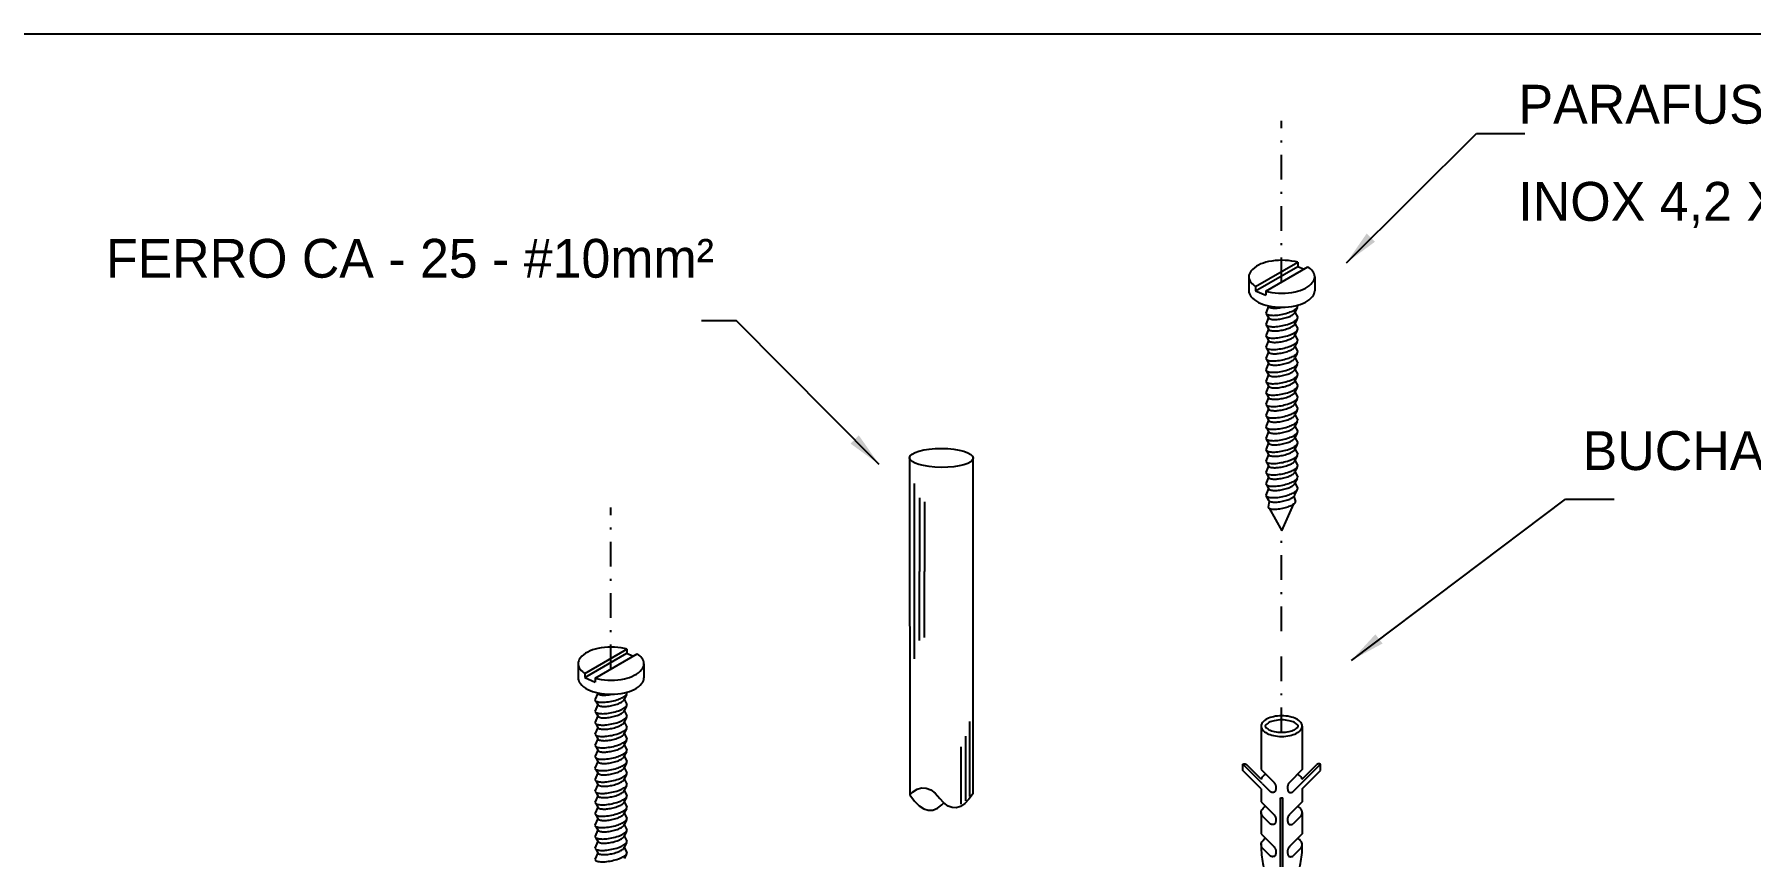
# Paper-space layout '6-EDA-DET-GER0-05_R01' of a CAD drawing. Extents: x 324 to 1165, y -59 to 535.
# Drawn here: x 392.6 to 480.9, y 283.2 to 325.5 of the extents above; entities that cross this region are included whole.
import ezdxf

# ---------------------------------------------------------------- set-up
doc = ezdxf.new("R2010")
doc.units = 0
doc.header["$LTSCALE"] = 0.1
doc.linetypes.add('DASHDOT', pattern=[25.4, 12.7, -6.35, 0, -6.35])
for name, color, linetype in [('A-02', 2, 'CONTINUOUS'), ('C01', 1, 'CONTINUOUS'), ('C02', 2, 'CONTINUOUS'), ('C03', 3, 'CONTINUOUS')]:
    doc.layers.add(name, color=color, linetype=linetype)
doc.styles.add('80CL', font='ACENT.SHX', dxfattribs={"height": 2})

psp = doc.layouts.new('6-EDA-DET-GER0-05_R01')

# ---------------------------------------------------------------- linework, layer by layer
at = {"layer": 'A-02'}
psp.add_line((980.456, 325.538), (349.456, 325.538), dxfattribs=at)
at = {"layer": 'C01', "linetype": 'DASHDOT'}
for p, q in [((456.755, 312.788), (456.755, 321.093)), ((422.236, 292.875), (422.236, 301.181)), ((456.755, 294.821), (456.755, 299.995)), ((456.755, 289.618), (456.755, 293.854))]:
    psp.add_line(p, q, dxfattribs=at)
at = {"layer": 'C01'}
for p, q in [((437.865, 297.911), (437.865, 302.423)), ((438.122, 301.689), (438.122, 297.897)), ((438.375, 301.471), (438.375, 297.897)), ((437.865, 293.399), (437.865, 297.911)), ((438.122, 294.338), (438.122, 297.897)), ((438.375, 294.495), (438.375, 297.897)), ((440.698, 290.175), (440.698, 286.307)), ((440.268, 285.922), (440.268, 288.879)), ((440.492, 289.415), (440.492, 286.087))]:
    psp.add_line(p, q, dxfattribs=at)
for points in [[(455.934, 311.197, 0.24548), (455.986, 311.135, 0.082009), (456.211, 311.081, 0.04047), (456.465, 311.083, 0.029714), (456.808, 311.135, 0.029714), (457.141, 311.227, 0.04047), (457.375, 311.328, 0.082009), (457.558, 311.468, 0.24548), (457.58, 311.547, 0.24548)], [(455.934, 310.611, 0.24548), (455.986, 310.548, 0.082009), (456.211, 310.494, 0.04047), (456.465, 310.497, 0.029714), (456.808, 310.549, 0.029714), (457.141, 310.64, 0.04047), (457.375, 310.742, 0.082009), (457.558, 310.882, 0.24548), (457.58, 310.96, 0.24548)], [(456.084, 311.545, 0.24548), (456.127, 311.494, 0.082009), (456.311, 311.45, 0.04047), (456.519, 311.452, 0.029714), (456.799, 311.494, 0.000336), (456.802, 311.495, 0.04047)], [(456.084, 310.959, 0.24548), (456.127, 310.907, 0.082009), (456.311, 310.863, 0.04047), (456.519, 310.865, 0.029714), (456.799, 310.908, 0.029714), (457.072, 310.983, 0.04047), (457.264, 311.066, 0.082009), (457.414, 311.181, 0.24548), (457.432, 311.245, 0.24548)], [(455.934, 310.025, 0.24548), (455.986, 309.962, 0.082009), (456.211, 309.908, 0.04047), (456.465, 309.911, 0.029714), (456.808, 309.962, 0.029714), (457.141, 310.054, 0.04047), (457.375, 310.155, 0.082009), (457.558, 310.296, 0.24548), (457.58, 310.374, 0.24548)], [(456.084, 310.372, 0.24548), (456.127, 310.321, 0.082009), (456.311, 310.277, 0.04047), (456.519, 310.279, 0.029714), (456.799, 310.321, 0.029714), (457.072, 310.396, 0.04047), (457.264, 310.479, 0.082009), (457.414, 310.594, 0.24548), (457.432, 310.658, 0.24548)], [(456.084, 309.786, 0.24548), (456.127, 309.735, 0.082009), (456.311, 309.69, 0.04047), (456.519, 309.692, 0.029714), (456.799, 309.735, 0.029714), (457.072, 309.81, 0.04047), (457.264, 309.893, 0.082009), (457.414, 310.008, 0.24548), (457.432, 310.072, 0.24548)], [(455.934, 309.438, 0.24548), (455.986, 309.376, 0.082009), (456.211, 309.322, 0.04047), (456.465, 309.324, 0.029714), (456.808, 309.376, 0.029714), (457.141, 309.468, 0.04047), (457.375, 309.569, 0.082009), (457.558, 309.709, 0.24548), (457.58, 309.788, 0.24548)], [(455.934, 308.852, 0.24548), (455.986, 308.789, 0.082009), (456.211, 308.735, 0.04047), (456.465, 308.738, 0.029714), (456.808, 308.789, 0.029714), (457.141, 308.881, 0.04047), (457.375, 308.982, 0.082009), (457.558, 309.123, 0.24548), (457.58, 309.201, 0.24548)], [(456.084, 309.2, 0.24548), (456.127, 309.148, 0.082009), (456.311, 309.104, 0.04047), (456.519, 309.106, 0.029714), (456.799, 309.148, 0.029714), (457.072, 309.224, 0.04047), (457.264, 309.306, 0.082009), (457.414, 309.421, 0.24548), (457.432, 309.486, 0.24548)], [(455.934, 308.265, 0.24548), (455.986, 308.203, 0.082009), (456.211, 308.149, 0.04047), (456.465, 308.151, 0.029714), (456.808, 308.203, 0.029714), (457.141, 308.295, 0.04047), (457.375, 308.396, 0.082009), (457.558, 308.537, 0.24548), (457.58, 308.615, 0.24548)], [(456.084, 308.613, 0.24548), (456.127, 308.562, 0.082009), (456.311, 308.518, 0.04047), (456.519, 308.52, 0.029714), (456.799, 308.562, 0.029714), (457.072, 308.637, 0.04047), (457.264, 308.72, 0.082009), (457.414, 308.835, 0.24548), (457.432, 308.899, 0.24548)], [(456.084, 308.027, 0.24548), (456.127, 307.975, 0.082009), (456.311, 307.931, 0.04047), (456.519, 307.933, 0.029714), (456.799, 307.976, 0.029714), (457.072, 308.051, 0.04047), (457.264, 308.134, 0.082009), (457.414, 308.249, 0.24548), (457.432, 308.313, 0.24548)], [(455.934, 307.679, 0.24548), (455.986, 307.616, 0.082009), (456.211, 307.563, 0.04047), (456.465, 307.565, 0.029714), (456.808, 307.617, 0.029714), (457.141, 307.709, 0.04047), (457.375, 307.81, 0.082009), (457.558, 307.95, 0.24548), (457.58, 308.029, 0.24548)], [(455.934, 307.093, 0.24548), (455.986, 307.03, 0.082009), (456.211, 306.976, 0.04047), (456.465, 306.979, 0.029714), (456.808, 307.03, 0.029714), (457.141, 307.122, 0.04047), (457.375, 307.223, 0.082009), (457.558, 307.364, 0.24548), (457.58, 307.442, 0.24548)], [(456.084, 307.44, 0.24548), (456.127, 307.389, 0.082009), (456.311, 307.345, 0.04047), (456.519, 307.347, 0.029714), (456.799, 307.389, 0.029714), (457.072, 307.465, 0.04047), (457.264, 307.547, 0.082009), (457.414, 307.662, 0.24548), (457.432, 307.727, 0.24548)], [(455.934, 306.506, 0.24548), (455.986, 306.444, 0.082009), (456.211, 306.39, 0.04047), (456.465, 306.392, 0.029714), (456.808, 306.444, 0.029714), (457.141, 306.536, 0.04047), (457.375, 306.637, 0.082009), (457.558, 306.777, 0.24548), (457.58, 306.856, 0.24548)], [(456.084, 306.854, 0.24548), (456.127, 306.803, 0.082009), (456.311, 306.759, 0.04047), (456.519, 306.761, 0.029714), (456.799, 306.803, 0.029714), (457.072, 306.878, 0.04047), (457.264, 306.961, 0.082009), (457.414, 307.076, 0.24548), (457.432, 307.14, 0.24548)], [(456.084, 306.268, 0.24548), (456.127, 306.216, 0.082009), (456.311, 306.172, 0.04047), (456.519, 306.174, 0.029714), (456.799, 306.217, 0.029714), (457.072, 306.292, 0.04047), (457.264, 306.375, 0.082009), (457.414, 306.49, 0.24548), (457.432, 306.554, 0.24548)], [(455.934, 305.92, 0.24548), (455.986, 305.857, 0.082009), (456.211, 305.803, 0.04047), (456.465, 305.806, 0.029714), (456.808, 305.858, 0.029714), (457.141, 305.949, 0.04047), (457.375, 306.051, 0.082009), (457.558, 306.191, 0.24548), (457.58, 306.269, 0.24548)], [(455.934, 305.334, 0.24548), (455.986, 305.271, 0.082009), (456.211, 305.217, 0.04047), (456.465, 305.22, 0.029714), (456.808, 305.271, 0.029714), (457.141, 305.363, 0.04047), (457.375, 305.464, 0.082009), (457.558, 305.605, 0.24548), (457.58, 305.683, 0.24548)], [(456.084, 305.681, 0.24548), (456.127, 305.63, 0.082009), (456.311, 305.586, 0.04047), (456.519, 305.588, 0.029714), (456.799, 305.63, 0.029714), (457.072, 305.705, 0.04047), (457.264, 305.788, 0.082009), (457.414, 305.903, 0.24548), (457.432, 305.967, 0.24548)], [(455.934, 304.747, 0.24548), (455.986, 304.685, 0.082009), (456.211, 304.631, 0.04047), (456.465, 304.633, 0.029714), (456.808, 304.685, 0.029714), (457.141, 304.777, 0.04047), (457.375, 304.878, 0.082009), (457.558, 305.018, 0.24548), (457.58, 305.097, 0.24548)], [(456.084, 305.095, 0.24548), (456.127, 305.044, 0.082009), (456.311, 305, 0.04047), (456.519, 305.001, 0.029714), (456.799, 305.044, 0.029714), (457.072, 305.119, 0.04047), (457.264, 305.202, 0.082009), (457.414, 305.317, 0.24548), (457.432, 305.381, 0.24548)], [(456.084, 304.509, 0.24548), (456.127, 304.457, 0.082009), (456.311, 304.413, 0.04047), (456.519, 304.415, 0.029714), (456.799, 304.457, 0.029714), (457.072, 304.533, 0.04047), (457.264, 304.615, 0.082009), (457.414, 304.731, 0.24548), (457.432, 304.795, 0.24548)], [(455.934, 304.161, 0.24548), (455.986, 304.098, 0.082009), (456.211, 304.044, 0.04047), (456.465, 304.047, 0.029714), (456.808, 304.098, 0.029714), (457.141, 304.19, 0.04047), (457.375, 304.291, 0.082009), (457.558, 304.432, 0.24548), (457.58, 304.51, 0.24548)], [(455.934, 303.575, 0.24548), (455.986, 303.512, 0.082009), (456.211, 303.458, 0.04047), (456.465, 303.46, 0.029714), (456.808, 303.512, 0.029714), (457.141, 303.604, 0.04047), (457.375, 303.705, 0.082009), (457.558, 303.846, 0.24548), (457.58, 303.924, 0.24548)], [(456.084, 303.922, 0.24548), (456.127, 303.871, 0.082009), (456.311, 303.827, 0.04047), (456.519, 303.829, 0.029714), (456.799, 303.871, 0.029714), (457.072, 303.946, 0.04047), (457.264, 304.029, 0.082009), (457.414, 304.144, 0.24548), (457.432, 304.208, 0.24548)], [(455.934, 302.988, 0.24548), (455.986, 302.925, 0.082009), (456.211, 302.872, 0.04047), (456.465, 302.874, 0.029714), (456.808, 302.926, 0.029714), (457.141, 303.018, 0.04047), (457.375, 303.119, 0.082009), (457.558, 303.259, 0.24548), (457.58, 303.338, 0.24548)], [(456.084, 303.336, 0.24548), (456.127, 303.284, 0.082009), (456.311, 303.24, 0.04047), (456.519, 303.242, 0.029714), (456.799, 303.285, 0.029714), (457.072, 303.36, 0.04047), (457.264, 303.443, 0.082009), (457.414, 303.558, 0.24548), (457.432, 303.622, 0.24548)], [(456.084, 302.749, 0.24548), (456.127, 302.698, 0.082009), (456.311, 302.654, 0.04047), (456.519, 302.656, 0.029714), (456.799, 302.698, 0.029714), (457.072, 302.774, 0.04047), (457.264, 302.856, 0.082009), (457.414, 302.971, 0.24548), (457.432, 303.036, 0.24548)], [(455.934, 302.402, 0.24548), (455.986, 302.339, 0.082009), (456.211, 302.285, 0.04047), (456.465, 302.288, 0.029714), (456.808, 302.339, 0.029714), (457.141, 302.431, 0.04047), (457.375, 302.532, 0.082009), (457.558, 302.673, 0.24548), (457.58, 302.751, 0.24548)], [(455.934, 301.815, 0.24548), (455.986, 301.753, 0.082009), (456.211, 301.699, 0.04047), (456.465, 301.701, 0.029714), (456.808, 301.753, 0.029714), (457.141, 301.845, 0.04047), (457.375, 301.946, 0.082009), (457.558, 302.086, 0.24548), (457.58, 302.165, 0.24548)], [(456.084, 302.163, 0.24548), (456.127, 302.112, 0.082009), (456.311, 302.068, 0.04047), (456.519, 302.07, 0.029714), (456.799, 302.112, 0.029714), (457.072, 302.187, 0.04047), (457.264, 302.27, 0.082009), (457.414, 302.385, 0.24548), (457.432, 302.449, 0.24548)], [(456.061, 301.204, 0.24548), (456.105, 301.151, 0.082009), (456.298, 301.105, 0.04047), (456.515, 301.107, 0.029714), (456.808, 301.151, 0.029714), (457.093, 301.23, 0.04047), (457.293, 301.316, 0.082009), (457.45, 301.436, 0.24548), (457.468, 301.503, 0.24548)], [(456.084, 301.561, 0.24548), (456.127, 301.51, 0.082009), (456.311, 301.466, 0.04047), (456.519, 301.468, 0.029714), (456.799, 301.51, 0.029714), (457.072, 301.585, 0.04047), (457.264, 301.668, 0.082009), (457.414, 301.783, 0.24548), (457.432, 301.847, 0.24548)], [(421.415, 291.285, 0.24548), (421.467, 291.222, 0.082009), (421.692, 291.168, 0.04047), (421.946, 291.171, 0.029714), (422.288, 291.222, 0.029714), (422.622, 291.314, 0.04047), (422.855, 291.415, 0.082009), (423.039, 291.556, 0.24548), (423.061, 291.634, 0.24548)], [(421.565, 291.632, 0.24548), (421.608, 291.581, 0.082009), (421.792, 291.537, 0.04047), (422, 291.539, 0.029714), (422.28, 291.581, 0.000336), (422.283, 291.582, 0.04047)], [(421.415, 290.698, 0.24548), (421.467, 290.636, 0.082009), (421.692, 290.582, 0.04047), (421.946, 290.584, 0.029714), (422.288, 290.636, 0.029714), (422.622, 290.728, 0.04047), (422.855, 290.829, 0.082009), (423.039, 290.969, 0.24548), (423.061, 291.048, 0.24548)], [(421.565, 291.046, 0.24548), (421.608, 290.995, 0.082009), (421.792, 290.951, 0.04047), (422, 290.953, 0.029714), (422.28, 290.995, 0.029714), (422.553, 291.07, 0.04047), (422.744, 291.153, 0.082009), (422.895, 291.268, 0.24548), (422.913, 291.332, 0.24548)], [(421.565, 290.46, 0.24548), (421.608, 290.408, 0.082009), (421.792, 290.364, 0.04047), (422, 290.366, 0.029714), (422.28, 290.409, 0.029714), (422.553, 290.484, 0.04047), (422.744, 290.567, 0.082009), (422.895, 290.682, 0.24548), (422.913, 290.746, 0.24548)], [(421.415, 290.112, 0.24548), (421.467, 290.049, 0.082009), (421.692, 289.996, 0.04047), (421.946, 289.998, 0.029714), (422.288, 290.05, 0.029714), (422.622, 290.141, 0.04047), (422.855, 290.243, 0.082009), (423.039, 290.383, 0.24548), (423.061, 290.461, 0.24548)], [(421.415, 289.526, 0.24548), (421.467, 289.463, 0.082009), (421.692, 289.409, 0.04047), (421.946, 289.412, 0.029714), (422.288, 289.463, 0.029714), (422.622, 289.555, 0.04047), (422.855, 289.656, 0.082009), (423.039, 289.797, 0.24548), (423.061, 289.875, 0.24548)], [(421.565, 289.873, 0.24548), (421.608, 289.822, 0.082009), (421.792, 289.778, 0.04047), (422, 289.78, 0.029714), (422.28, 289.822, 0.029714), (422.553, 289.897, 0.04047), (422.744, 289.98, 0.082009), (422.895, 290.095, 0.24548), (422.913, 290.159, 0.24548)], [(421.415, 288.939, 0.24548), (421.467, 288.877, 0.082009), (421.692, 288.823, 0.04047), (421.946, 288.825, 0.029714), (422.288, 288.877, 0.029714), (422.622, 288.969, 0.04047), (422.855, 289.07, 0.082009), (423.039, 289.21, 0.24548), (423.061, 289.289, 0.24548)], [(421.565, 289.287, 0.24548), (421.608, 289.236, 0.082009), (421.792, 289.192, 0.04047), (422, 289.194, 0.029714), (422.28, 289.236, 0.029714), (422.553, 289.311, 0.04047), (422.744, 289.394, 0.082009), (422.895, 289.509, 0.24548), (422.913, 289.573, 0.24548)], [(421.565, 288.701, 0.24548), (421.608, 288.649, 0.082009), (421.792, 288.605, 0.04047), (422, 288.607, 0.029714), (422.28, 288.649, 0.029714), (422.553, 288.725, 0.04047), (422.744, 288.807, 0.082009), (422.895, 288.923, 0.24548), (422.913, 288.987, 0.24548)], [(421.415, 288.353, 0.24548), (421.467, 288.29, 0.082009), (421.692, 288.236, 0.04047), (421.946, 288.239, 0.029714), (422.288, 288.29, 0.029714), (422.622, 288.382, 0.04047), (422.855, 288.483, 0.082009), (423.039, 288.624, 0.24548), (423.061, 288.702, 0.24548)], [(421.415, 287.767, 0.24548), (421.467, 287.704, 0.082009), (421.692, 287.65, 0.04047), (421.946, 287.652, 0.029714), (422.288, 287.704, 0.029714), (422.622, 287.796, 0.04047), (422.855, 287.897, 0.082009), (423.039, 288.038, 0.24548), (423.061, 288.116, 0.24548)], [(421.565, 288.114, 0.24548), (421.608, 288.063, 0.082009), (421.792, 288.019, 0.04047), (422, 288.021, 0.029714), (422.28, 288.063, 0.029714), (422.553, 288.138, 0.04047), (422.744, 288.221, 0.082009), (422.895, 288.336, 0.24548), (422.913, 288.4, 0.24548)], [(421.415, 287.18, 0.24548), (421.467, 287.117, 0.082009), (421.692, 287.064, 0.04047), (421.946, 287.066, 0.029714), (422.288, 287.118, 0.029714), (422.622, 287.21, 0.04047), (422.855, 287.311, 0.082009), (423.039, 287.451, 0.24548), (423.061, 287.53, 0.24548)], [(421.565, 287.528, 0.24548), (421.608, 287.476, 0.082009), (421.792, 287.432, 0.04047), (422, 287.434, 0.029714), (422.28, 287.477, 0.029714), (422.553, 287.552, 0.04047), (422.744, 287.635, 0.082009), (422.895, 287.75, 0.24548), (422.913, 287.814, 0.24548)], [(421.565, 286.941, 0.24548), (421.608, 286.89, 0.082009), (421.792, 286.846, 0.04047), (422, 286.848, 0.029714), (422.28, 286.89, 0.029714), (422.553, 286.966, 0.04047), (422.744, 287.048, 0.082009), (422.895, 287.163, 0.24548), (422.913, 287.228, 0.24548)], [(421.415, 286.594, 0.24548), (421.467, 286.531, 0.082009), (421.692, 286.477, 0.04047), (421.946, 286.48, 0.029714), (422.288, 286.531, 0.029714), (422.622, 286.623, 0.04047), (422.855, 286.724, 0.082009), (423.039, 286.865, 0.24548), (423.061, 286.943, 0.24548)], [(421.415, 286.007, 0.24548), (421.467, 285.945, 0.082009), (421.692, 285.891, 0.04047), (421.946, 285.893, 0.029714), (422.288, 285.945, 0.029714), (422.622, 286.037, 0.04047), (422.855, 286.138, 0.082009), (423.039, 286.279, 0.24548), (423.061, 286.357, 0.24548)], [(421.565, 286.355, 0.24548), (421.608, 286.304, 0.082009), (421.792, 286.26, 0.04047), (422, 286.262, 0.029714), (422.28, 286.304, 0.029714), (422.553, 286.379, 0.04047), (422.744, 286.462, 0.082009), (422.895, 286.577, 0.24548), (422.913, 286.641, 0.24548)], [(421.415, 285.421, 0.24548), (421.467, 285.358, 0.082009), (421.692, 285.305, 0.04047), (421.946, 285.307, 0.029714), (422.288, 285.359, 0.029714), (422.622, 285.45, 0.04047), (422.855, 285.552, 0.082009), (423.039, 285.692, 0.24548), (423.061, 285.77, 0.24548)], [(421.565, 285.769, 0.24548), (421.608, 285.717, 0.082009), (421.792, 285.673, 0.04047), (422, 285.675, 0.029714), (422.28, 285.718, 0.029714), (422.553, 285.793, 0.04047), (422.744, 285.876, 0.082009), (422.895, 285.991, 0.24548), (422.913, 286.055, 0.24548)], [(421.565, 285.182, 0.24548), (421.608, 285.131, 0.082009), (421.792, 285.087, 0.04047), (422, 285.089, 0.029714), (422.28, 285.131, 0.029714), (422.553, 285.206, 0.04047), (422.744, 285.289, 0.082009), (422.895, 285.404, 0.24548), (422.913, 285.468, 0.24548)], [(421.415, 284.835, 0.24548), (421.467, 284.772, 0.082009), (421.692, 284.718, 0.04047), (421.946, 284.721, 0.029714), (422.288, 284.772, 0.029714), (422.622, 284.864, 0.04047), (422.855, 284.965, 0.082009), (423.039, 285.106, 0.24548), (423.061, 285.184, 0.24548)], [(421.415, 284.248, 0.24548), (421.467, 284.186, 0.082009), (421.692, 284.132, 0.04047), (421.946, 284.134, 0.029714), (422.288, 284.186, 0.029714), (422.622, 284.278, 0.04047), (422.855, 284.379, 0.082009), (423.039, 284.519, 0.24548), (423.061, 284.598, 0.24548)], [(421.565, 284.596, 0.24548), (421.608, 284.545, 0.082009), (421.792, 284.501, 0.04047), (422, 284.503, 0.029714), (422.28, 284.545, 0.029714), (422.553, 284.62, 0.04047), (422.744, 284.703, 0.082009), (422.895, 284.818, 0.24548), (422.913, 284.882, 0.24548)], [(421.415, 283.662, 0.24548), (421.467, 283.599, 0.082009), (421.692, 283.545, 0.04047), (421.946, 283.548, 0.029714), (422.288, 283.6, 0.029714), (422.622, 283.691, 0.04047), (422.855, 283.793, 0.082009), (423.039, 283.933, 0.24548), (423.061, 284.011, 0.24548)], [(421.565, 284.01, 0.24548), (421.608, 283.958, 0.082009), (421.792, 283.914, 0.04047), (422, 283.916, 0.029714), (422.28, 283.958, 0.029714), (422.553, 284.034, 0.04047), (422.744, 284.117, 0.082009), (422.895, 284.232, 0.24548), (422.913, 284.296, 0.24548)], [(421.565, 283.423, 0.24548), (421.608, 283.372, 0.082009), (421.792, 283.328, 0.04047), (422, 283.33, 0.029714), (422.28, 283.372, 0.029714), (422.553, 283.447, 0.04047), (422.744, 283.53, 0.082009), (422.895, 283.645, 0.24548), (422.913, 283.709, 0.24548)], [(421.415, 283.076, 0.24548), (421.467, 283.013, 0.082009), (421.692, 282.959, 0.04047), (421.946, 282.961, 0.029714), (422.288, 283.013, 0.029714), (422.622, 283.105, 0.04047), (422.855, 283.206, 0.082009), (423.039, 283.347, 0.24548), (423.061, 283.425, 0.24548)]]:
    psp.add_lwpolyline(points, format="xyb", dxfattribs=at)
at = {"layer": 'C02'}
for p, q in [((460.088, 313.782), (466.778, 320.429)), ((466.778, 320.429), (469.278, 320.429)), ((455.411, 312.555), (457.58, 313.807)), ((455.411, 312.346), (457.58, 313.598)), ((457.58, 313.807), (457.58, 313.598)), ((457.58, 313.598), (457.907, 313.453)), ((455.068, 313.063), (455.068, 312.341)), ((455.943, 312.319), (458.111, 313.571)), ((458.455, 313.063), (458.455, 312.341)), ((455.411, 312.555), (455.411, 312.346)), ((455.411, 312.346), (455.943, 312.109)), ((455.943, 312.319), (455.943, 312.109)), ((456.084, 311.545), (455.934, 311.197)), ((456.084, 310.959), (455.934, 310.611)), ((455.972, 311.143), (456.084, 310.959)), ((457.551, 311.461), (457.432, 311.245)), ((457.432, 311.245), (457.58, 310.96)), ((428.7, 310.786), (426.898, 310.786)), ((436.043, 303.401), (428.7, 310.786)), ((456.084, 310.372), (455.934, 310.025)), ((455.972, 310.556), (456.084, 310.372)), ((457.551, 310.875), (457.432, 310.658)), ((457.432, 310.658), (457.58, 310.374)), ((457.551, 310.289), (457.432, 310.072)), ((457.432, 310.072), (457.58, 309.788)), ((456.084, 309.786), (455.934, 309.438)), ((456.084, 309.2), (455.934, 308.852)), ((455.972, 309.97), (456.084, 309.786)), ((455.972, 309.384), (456.084, 309.2)), ((457.551, 309.702), (457.432, 309.486)), ((457.432, 309.486), (457.58, 309.201)), ((456.084, 308.613), (455.934, 308.265)), ((455.972, 308.797), (456.084, 308.613)), ((457.551, 309.116), (457.432, 308.899)), ((457.432, 308.899), (457.58, 308.615)), ((457.551, 308.53), (457.432, 308.313)), ((457.432, 308.313), (457.58, 308.029)), ((456.084, 308.027), (455.934, 307.679)), ((456.084, 307.44), (455.934, 307.093)), ((455.972, 308.211), (456.084, 308.027)), ((455.972, 307.625), (456.084, 307.44)), ((457.551, 307.943), (457.432, 307.727)), ((457.432, 307.727), (457.58, 307.442)), ((456.084, 306.854), (455.934, 306.506)), ((455.972, 307.038), (456.084, 306.854)), ((457.551, 307.357), (457.432, 307.14)), ((457.432, 307.14), (457.58, 306.856)), ((457.551, 306.77), (457.432, 306.554)), ((457.432, 306.554), (457.58, 306.269)), ((456.084, 306.268), (455.934, 305.92)), ((456.084, 305.681), (455.934, 305.334)), ((455.972, 306.452), (456.084, 306.268)), ((455.972, 305.865), (456.084, 305.681)), ((457.551, 306.184), (457.432, 305.967)), ((457.432, 305.967), (457.58, 305.683)), ((456.084, 305.095), (455.934, 304.747)), ((455.972, 305.279), (456.084, 305.095)), ((457.551, 305.598), (457.432, 305.381)), ((457.432, 305.381), (457.58, 305.097)), ((457.551, 305.011), (457.432, 304.795)), ((457.432, 304.795), (457.58, 304.51)), ((456.084, 304.509), (455.934, 304.161)), ((456.084, 303.922), (455.934, 303.575)), ((455.972, 304.693), (456.084, 304.509)), ((455.972, 304.106), (456.084, 303.922)), ((457.551, 304.425), (457.432, 304.208)), ((457.432, 304.208), (457.58, 303.924)), ((437.608, 303.752), (437.614, 286.395)), ((437.614, 303.749), (437.614, 303.766)), ((440.884, 286.467), (440.883, 303.731)), ((456.084, 303.336), (455.934, 302.988)), ((455.972, 303.52), (456.084, 303.336)), ((457.551, 303.839), (457.432, 303.622)), ((457.432, 303.622), (457.58, 303.338)), ((457.551, 303.252), (457.432, 303.036)), ((457.432, 303.036), (457.58, 302.751)), ((456.084, 302.749), (455.934, 302.402)), ((456.084, 302.163), (455.934, 301.815)), ((455.972, 302.934), (456.084, 302.749)), ((455.972, 302.347), (456.084, 302.163)), ((457.551, 302.666), (457.432, 302.449)), ((457.432, 302.449), (457.58, 302.165)), ((455.963, 301.767), (456.084, 301.561)), ((456.107, 301.522), (456.061, 301.204)), ((456.758, 299.99), (457.386, 301.377)), ((457.39, 301.759), (457.468, 301.503)), ((457.432, 301.847), (457.53, 302.059)), ((460.343, 293.319), (471.368, 301.615)), ((471.368, 301.615), (473.868, 301.615)), ((456.11, 301.149), (456.758, 299.99)), ((420.892, 292.642), (423.061, 293.895)), ((420.892, 292.433), (423.061, 293.685)), ((421.423, 292.406), (423.592, 293.658)), ((423.061, 293.895), (423.061, 293.685)), ((423.061, 293.685), (423.387, 293.54)), ((420.549, 293.15), (420.549, 292.428)), ((420.892, 292.642), (420.892, 292.433)), ((420.892, 292.433), (421.423, 292.197)), ((421.423, 292.406), (421.423, 292.197)), ((423.935, 293.15), (423.935, 292.428)), ((421.565, 291.632), (421.415, 291.285)), ((423.032, 291.549), (422.913, 291.332)), ((421.565, 291.046), (421.415, 290.698)), ((421.453, 291.23), (421.565, 291.046)), ((421.453, 290.644), (421.565, 290.46)), ((422.913, 291.332), (423.061, 291.048)), ((423.032, 290.962), (422.913, 290.746)), ((422.913, 290.746), (423.061, 290.461)), ((421.565, 290.46), (421.415, 290.112)), ((421.565, 289.873), (421.415, 289.526)), ((421.453, 290.057), (421.565, 289.873)), ((423.032, 290.376), (422.913, 290.159)), ((422.913, 290.159), (423.061, 289.875)), ((423.032, 289.79), (422.913, 289.573)), ((455.699, 289.938), (455.699, 287.704)), ((457.816, 289.938), (457.816, 287.704)), ((421.565, 289.287), (421.415, 288.939)), ((421.453, 289.471), (421.565, 289.287)), ((421.453, 288.885), (421.565, 288.701)), ((422.913, 289.573), (423.061, 289.289)), ((423.032, 289.203), (422.913, 288.987)), ((422.913, 288.987), (423.061, 288.702)), ((421.565, 288.701), (421.415, 288.353)), ((421.565, 288.114), (421.415, 287.767)), ((421.453, 288.298), (421.565, 288.114)), ((423.032, 288.617), (422.913, 288.4)), ((422.913, 288.4), (423.061, 288.116)), ((423.032, 288.031), (422.913, 287.814)), ((454.758, 287.647), (454.758, 287.98)), ((455.756, 286.982), (454.758, 287.98)), ((457.759, 286.982), (458.757, 287.98)), ((458.757, 287.647), (458.757, 287.98)), ((421.565, 287.528), (421.415, 287.18)), ((421.453, 287.712), (421.565, 287.528)), ((421.453, 287.126), (421.565, 286.941)), ((422.913, 287.814), (423.061, 287.53)), ((423.032, 287.444), (422.913, 287.228)), ((422.913, 287.228), (423.061, 286.943)), ((455.699, 286.706), (454.758, 287.647)), ((455.705, 287.199), (454.948, 287.956)), ((455.699, 287.704), (456.365, 287.038)), ((457.816, 287.704), (457.151, 287.038)), ((457.81, 287.199), (458.567, 287.956)), ((457.816, 286.706), (458.757, 287.647)), ((421.565, 286.941), (421.415, 286.594)), ((421.565, 286.355), (421.415, 286.007)), ((421.453, 286.539), (421.565, 286.355)), ((423.032, 286.858), (422.913, 286.641)), ((422.913, 286.641), (423.061, 286.357)), ((423.032, 286.272), (422.913, 286.055)), ((455.699, 286.706), (455.699, 286.041)), ((455.756, 286.982), (456.189, 286.549)), ((456.699, 281.533), (456.699, 286.242)), ((456.699, 286.242), (456.816, 286.242)), ((456.816, 281.533), (456.816, 286.242)), ((457.759, 286.982), (457.326, 286.549)), ((457.816, 286.706), (457.816, 286.041)), ((421.565, 285.769), (421.415, 285.421)), ((421.453, 285.953), (421.565, 285.769)), ((421.453, 285.367), (421.565, 285.182)), ((422.913, 286.055), (423.061, 285.77)), ((423.032, 285.685), (422.913, 285.468)), ((422.913, 285.468), (423.061, 285.184)), ((455.699, 286.041), (456.384, 285.356)), ((455.699, 285.49), (455.699, 284.388)), ((455.756, 285.329), (456.189, 284.896)), ((457.816, 286.041), (457.131, 285.356)), ((457.759, 285.329), (457.326, 284.896)), ((457.816, 285.49), (457.816, 284.388)), ((421.565, 285.182), (421.415, 284.835)), ((421.565, 284.596), (421.415, 284.248)), ((421.453, 284.78), (421.565, 284.596)), ((423.032, 285.099), (422.913, 284.882)), ((422.913, 284.882), (423.061, 284.598)), ((423.032, 284.512), (422.913, 284.296)), ((421.565, 284.01), (421.415, 283.662)), ((421.453, 284.194), (421.565, 284.01)), ((421.453, 283.607), (421.565, 283.423)), ((422.913, 284.296), (423.061, 284.011)), ((423.032, 283.926), (422.913, 283.709)), ((422.913, 283.709), (423.061, 283.425)), ((455.699, 284.388), (456.384, 283.703)), ((455.756, 283.677), (456.189, 283.244)), ((457.816, 284.388), (457.131, 283.703)), ((457.759, 283.677), (457.326, 283.244)), ((421.565, 283.423), (421.415, 283.076)), ((423.032, 283.34), (422.913, 283.123))]:
    psp.add_line(p, q, dxfattribs=at)
for points in [[(457.58, 313.807, 0.016409), (457.446, 313.839, 0.051099), (456.761, 313.91, 0.051099), (456.076, 313.839, 0.064948), (455.564, 313.662, 0.104203), (455.171, 313.35, 0.174705), (455.068, 313.063, 0.174705), (455.171, 312.776, 0.06738), (455.411, 312.555, 0.064948)], [(455.943, 312.319, 0.016409), (456.076, 312.286, 0.051099), (456.761, 312.216, 0.051099), (457.446, 312.286, 0.064948), (457.959, 312.464, 0.104203), (458.351, 312.776, 0.174705), (458.455, 313.063, 0.174705)], [(458.455, 313.063, 0.174705), (458.351, 313.35, 0.06738), (458.111, 313.571, 0.064948)], [(455.068, 312.341, 0.174705), (455.171, 312.054, 0.104203), (455.564, 311.742, 0.064948), (456.076, 311.564, 0.051099), (456.761, 311.494, 0.051099), (457.446, 311.564, 0.064948), (457.959, 311.742, 0.104203), (458.351, 312.054, 0.174705), (458.455, 312.341, 0.174705)], [(423.061, 293.895, 0.016409), (422.927, 293.927, 0.051099), (422.242, 293.997, 0.051099), (421.557, 293.927, 0.064948), (421.045, 293.749, 0.104203), (420.652, 293.437, 0.174705), (420.549, 293.15, 0.174705), (420.652, 292.864, 0.06738), (420.892, 292.642, 0.064948)], [(423.935, 293.15, 0.174705), (423.832, 293.437, 0.06738), (423.592, 293.658, 0.064948)], [(420.549, 292.428, 0.174705), (420.652, 292.142, 0.104203), (421.045, 291.83, 0.064948), (421.557, 291.652, 0.051099), (422.242, 291.582, 0.051099), (422.927, 291.652, 0.064948), (423.439, 291.83, 0.104203), (423.832, 292.142, 0.174705), (423.935, 292.428, 0.174705)], [(421.423, 292.406, 0.016409), (421.557, 292.374, 0.051099), (422.242, 292.304, 0.051099), (422.927, 292.374, 0.064948), (423.439, 292.552, 0.104203), (423.832, 292.864, 0.174705), (423.935, 293.15, 0.174705)], [(455.705, 287.199, -0.122515), (455.764, 287.321, -0.074458), (455.932, 287.471, -0.064948)], [(457.81, 287.199, 0.122515), (457.751, 287.321, 0.074458), (457.584, 287.471, 0.064948)], [(455.699, 285.49, -0.174705), (455.764, 285.669, -0.074458), (455.932, 285.819, -0.064948)], [(455.764, 285.31, -0.174705), (455.699, 285.49, -0.174705)], [(455.756, 285.329, -0.021127), (455.741, 285.343, -0.170198)], [(457.816, 285.49, 0.174705), (457.751, 285.669, 0.074458), (457.584, 285.819, 0.064948)], [(457.751, 285.31, 0.174705), (457.816, 285.49, 0.174705)], [(457.759, 285.329, 0.021127), (457.775, 285.343, 0.170198)], [(455.699, 283.837, -0.174705), (455.764, 284.016, -0.074458), (455.932, 284.167, -0.064948)], [(455.7, 283.869, 0.005298), (455.699, 283.769, 0.048405), (455.787, 282.861, 0.062165), (456.009, 282.186, 0.102796), (456.403, 281.663, 0.153617), (456.699, 281.533, 0.181773)], [(455.741, 283.69, -0.138405), (455.699, 283.837, -0.174705)], [(455.756, 283.677, -0.021127), (455.741, 283.69, -0.170198)], [(456.816, 281.533, 0.153617), (457.112, 281.663, 0.102796), (457.507, 282.186, 0.062165), (457.729, 282.861, 0.048405), (457.817, 283.769, 0.005298), (457.816, 283.869, 0.062165)], [(457.816, 283.837, 0.174705), (457.751, 284.016, 0.074458), (457.584, 284.167, 0.064948)], [(457.751, 283.658, 0.174705), (457.816, 283.837, 0.174705)], [(457.759, 283.677, 0.021127), (457.775, 283.69, 0.170198)]]:
    psp.add_lwpolyline(points, format="xyb", dxfattribs=at)
for points in [[(457.816, 289.938, 0.174705), (457.751, 290.117, 0.104203), (457.506, 290.312, 0.064948), (457.186, 290.423, 0.051099), (456.758, 290.467, 0.051099), (456.33, 290.423, 0.064948), (456.009, 290.312, 0.104203), (455.764, 290.117, 0.174705), (455.699, 289.938, 0.174705), (455.764, 289.759, 0.104203), (456.009, 289.564, 0.064948), (456.33, 289.453, 0.051099), (456.758, 289.409, 0.051099), (457.186, 289.453, 0.064948), (457.506, 289.564, 0.104203), (457.751, 289.759, 0.174705)], [(457.604, 289.938, 0.174705), (457.588, 289.982, 0.104203), (457.411, 290.123, 0.064948), (457.143, 290.216, 0.051099), (456.758, 290.256, 0.051099), (456.373, 290.216, 0.064948), (456.104, 290.123, 0.104203), (455.927, 289.982, 0.174705), (455.911, 289.938, 0.174705), (455.927, 289.894, 0.104203), (456.104, 289.753, 0.064948), (456.373, 289.66, 0.051099), (456.758, 289.621, 0.051099), (457.143, 289.66, 0.064948), (457.411, 289.753, 0.104203), (457.588, 289.894, 0.174705)]]:
    psp.add_lwpolyline(points, format="xyb", close=True, dxfattribs=at)
for points in [[(454.758, 287.98), (454.806, 287.999), (454.878, 287.99), (454.948, 287.956)], [(458.757, 287.98), (458.709, 287.999), (458.637, 287.99), (458.567, 287.956)], [(437.614, 286.395), (437.75, 286.531), (437.989, 286.687), (438.226, 286.76), (438.462, 286.749), (438.697, 286.656), (438.93, 286.479), (439.163, 286.218)], [(437.614, 286.395), (437.855, 286.073), (438.095, 285.833), (438.333, 285.677), (438.57, 285.604), (438.806, 285.615), (439.041, 285.709), (439.274, 285.886), (439.367, 285.99)], [(440.884, 286.467), (440.663, 286.171), (440.444, 285.95), (440.227, 285.806), (440.011, 285.737), (439.797, 285.744), (439.584, 285.826), (439.372, 285.984), (439.163, 286.218)], [(456.365, 287.038), (456.378, 287.017), (456.39, 286.998), (456.401, 286.981), (456.41, 286.965), (456.417, 286.951), (456.424, 286.938), (456.429, 286.926), (456.434, 286.916), (456.438, 286.906), (456.441, 286.897), (456.444, 286.888), (456.447, 286.88), (456.449, 286.872), (456.451, 286.864), (456.453, 286.856), (456.455, 286.848), (456.456, 286.84), (456.457, 286.831), (456.459, 286.822), (456.459, 286.813), (456.46, 286.804), (456.461, 286.794), (456.461, 286.784), (456.461, 286.774), (456.46, 286.764), (456.46, 286.754), (456.459, 286.744), (456.458, 286.734), (456.456, 286.724), (456.455, 286.714), (456.454, 286.704), (456.452, 286.694), (456.451, 286.685), (456.449, 286.675), (456.447, 286.666), (456.446, 286.657), (456.444, 286.648), (456.442, 286.639), (456.44, 286.631), (456.437, 286.622), (456.435, 286.614), (456.432, 286.606), (456.429, 286.599), (456.426, 286.592), (456.422, 286.585), (456.418, 286.578), (456.414, 286.572), (456.41, 286.566), (456.406, 286.561), (456.401, 286.556), (456.397, 286.552), (456.392, 286.548), (456.387, 286.544), (456.382, 286.541), (456.377, 286.539), (456.372, 286.536), (456.366, 286.534), (456.361, 286.532), (456.355, 286.531), (456.349, 286.529), (456.342, 286.528), (456.335, 286.527), (456.327, 286.526), (456.318, 286.525), (456.308, 286.524), (456.297, 286.524), (456.284, 286.524), (456.269, 286.526), (456.253, 286.528), (456.234, 286.533), (456.213, 286.54), (456.189, 286.549)], [(457.151, 287.038), (457.137, 287.017), (457.125, 286.998), (457.115, 286.981), (457.106, 286.965), (457.098, 286.951), (457.092, 286.938), (457.086, 286.926), (457.082, 286.916), (457.078, 286.906), (457.074, 286.897), (457.071, 286.888), (457.068, 286.88), (457.066, 286.872), (457.064, 286.864), (457.062, 286.856), (457.061, 286.848), (457.059, 286.84), (457.058, 286.831), (457.057, 286.822), (457.056, 286.813), (457.055, 286.804), (457.055, 286.794), (457.055, 286.784), (457.055, 286.774), (457.055, 286.764), (457.056, 286.754), (457.057, 286.744), (457.058, 286.734), (457.059, 286.724), (457.06, 286.714), (457.062, 286.704), (457.063, 286.694), (457.065, 286.685), (457.066, 286.675), (457.068, 286.666), (457.07, 286.657), (457.071, 286.648), (457.073, 286.639), (457.076, 286.631), (457.078, 286.622), (457.081, 286.614), (457.083, 286.606), (457.086, 286.599), (457.09, 286.592), (457.093, 286.585), (457.097, 286.578), (457.101, 286.572), (457.105, 286.566), (457.109, 286.561), (457.114, 286.556), (457.119, 286.552), (457.123, 286.548), (457.128, 286.544), (457.133, 286.541), (457.138, 286.539), (457.144, 286.536), (457.149, 286.534), (457.154, 286.532), (457.16, 286.531), (457.166, 286.529), (457.173, 286.528), (457.18, 286.527), (457.188, 286.526), (457.197, 286.525), (457.207, 286.524), (457.219, 286.524), (457.231, 286.524), (457.246, 286.526), (457.262, 286.528), (457.281, 286.533), (457.302, 286.54), (457.326, 286.549)], [(456.365, 285.386), (456.378, 285.365), (456.39, 285.346), (456.401, 285.328), (456.41, 285.313), (456.417, 285.298), (456.424, 285.286), (456.429, 285.274), (456.434, 285.263), (456.438, 285.254), (456.441, 285.244), (456.444, 285.236), (456.447, 285.228), (456.449, 285.22), (456.451, 285.212), (456.453, 285.204), (456.455, 285.196), (456.456, 285.187), (456.457, 285.179), (456.459, 285.17), (456.459, 285.161), (456.46, 285.151), (456.461, 285.142), (456.461, 285.132), (456.461, 285.122), (456.46, 285.112), (456.46, 285.102), (456.459, 285.092), (456.458, 285.082), (456.456, 285.071), (456.455, 285.061), (456.454, 285.052), (456.452, 285.042), (456.451, 285.032), (456.449, 285.023), (456.447, 285.013), (456.446, 285.004), (456.444, 284.996), (456.442, 284.987), (456.44, 284.978), (456.437, 284.97), (456.435, 284.962), (456.432, 284.954), (456.429, 284.946), (456.426, 284.939), (456.422, 284.932), (456.418, 284.926), (456.414, 284.919), (456.41, 284.914), (456.406, 284.908), (456.401, 284.904), (456.397, 284.899), (456.392, 284.895), (456.387, 284.892), (456.382, 284.889), (456.377, 284.886), (456.372, 284.884), (456.366, 284.882), (456.361, 284.88), (456.355, 284.878), (456.349, 284.877), (456.342, 284.876), (456.335, 284.875), (456.327, 284.874), (456.318, 284.873), (456.308, 284.872), (456.297, 284.872), (456.284, 284.872), (456.269, 284.873), (456.253, 284.876), (456.234, 284.881), (456.213, 284.887), (456.189, 284.896)], [(457.151, 285.386), (457.137, 285.365), (457.125, 285.346), (457.115, 285.328), (457.106, 285.313), (457.098, 285.298), (457.092, 285.286), (457.086, 285.274), (457.082, 285.263), (457.078, 285.254), (457.074, 285.244), (457.071, 285.236), (457.068, 285.228), (457.066, 285.22), (457.064, 285.212), (457.062, 285.204), (457.061, 285.196), (457.059, 285.187), (457.058, 285.179), (457.057, 285.17), (457.056, 285.161), (457.055, 285.151), (457.055, 285.142), (457.055, 285.132), (457.055, 285.122), (457.055, 285.112), (457.056, 285.102), (457.057, 285.092), (457.058, 285.082), (457.059, 285.071), (457.06, 285.061), (457.062, 285.052), (457.063, 285.042), (457.065, 285.032), (457.066, 285.023), (457.068, 285.013), (457.07, 285.004), (457.071, 284.996), (457.073, 284.987), (457.076, 284.978), (457.078, 284.97), (457.081, 284.962), (457.083, 284.954), (457.086, 284.946), (457.09, 284.939), (457.093, 284.932), (457.097, 284.926), (457.101, 284.919), (457.105, 284.914), (457.109, 284.908), (457.114, 284.904), (457.119, 284.899), (457.123, 284.895), (457.128, 284.892), (457.133, 284.889), (457.138, 284.886), (457.144, 284.884), (457.149, 284.882), (457.154, 284.88), (457.16, 284.878), (457.166, 284.877), (457.173, 284.876), (457.18, 284.875), (457.188, 284.874), (457.197, 284.873), (457.207, 284.872), (457.219, 284.872), (457.231, 284.872), (457.246, 284.873), (457.262, 284.876), (457.281, 284.881), (457.302, 284.887), (457.326, 284.896)], [(456.365, 283.734), (456.378, 283.712), (456.39, 283.693), (456.401, 283.676), (456.41, 283.66), (456.417, 283.646), (456.424, 283.633), (456.429, 283.622), (456.434, 283.611), (456.438, 283.601), (456.441, 283.592), (456.444, 283.583), (456.447, 283.575), (456.449, 283.567), (456.451, 283.559), (456.453, 283.551), (456.455, 283.543), (456.456, 283.535), (456.457, 283.526), (456.459, 283.517), (456.459, 283.508), (456.46, 283.499), (456.461, 283.489), (456.461, 283.479), (456.461, 283.47), (456.46, 283.46), (456.46, 283.449), (456.459, 283.439), (456.458, 283.429), (456.456, 283.419), (456.455, 283.409), (456.454, 283.399), (456.452, 283.389), (456.451, 283.38), (456.449, 283.37), (456.447, 283.361), (456.446, 283.352), (456.444, 283.343), (456.442, 283.334), (456.44, 283.326), (456.437, 283.318), (456.435, 283.31), (456.432, 283.302), (456.429, 283.294), (456.426, 283.287), (456.422, 283.28), (456.418, 283.273), (456.414, 283.267), (456.41, 283.261), (456.406, 283.256), (456.401, 283.251), (456.397, 283.247), (456.392, 283.243), (456.387, 283.24), (456.382, 283.236), (456.377, 283.234), (456.372, 283.231), (456.366, 283.229), (456.361, 283.227), (456.355, 283.226), (456.349, 283.225), (456.342, 283.223), (456.335, 283.222), (456.327, 283.221), (456.318, 283.22), (456.308, 283.22), (456.297, 283.219), (456.284, 283.219), (456.269, 283.221), (456.253, 283.224), (456.234, 283.228), (456.213, 283.235), (456.189, 283.244)], [(457.151, 283.734), (457.137, 283.712), (457.125, 283.693), (457.115, 283.676), (457.106, 283.66), (457.098, 283.646), (457.092, 283.633), (457.086, 283.622), (457.082, 283.611), (457.078, 283.601), (457.074, 283.592), (457.071, 283.583), (457.068, 283.575), (457.066, 283.567), (457.064, 283.559), (457.062, 283.551), (457.061, 283.543), (457.059, 283.535), (457.058, 283.526), (457.057, 283.517), (457.056, 283.508), (457.055, 283.499), (457.055, 283.489), (457.055, 283.479), (457.055, 283.47), (457.055, 283.46), (457.056, 283.449), (457.057, 283.439), (457.058, 283.429), (457.059, 283.419), (457.06, 283.409), (457.062, 283.399), (457.063, 283.389), (457.065, 283.38), (457.066, 283.37), (457.068, 283.361), (457.07, 283.352), (457.071, 283.343), (457.073, 283.334), (457.076, 283.326), (457.078, 283.318), (457.081, 283.31), (457.083, 283.302), (457.086, 283.294), (457.09, 283.287), (457.093, 283.28), (457.097, 283.273), (457.101, 283.267), (457.105, 283.261), (457.109, 283.256), (457.114, 283.251), (457.119, 283.247), (457.123, 283.243), (457.128, 283.24), (457.133, 283.236), (457.138, 283.234), (457.144, 283.231), (457.149, 283.229), (457.154, 283.227), (457.16, 283.226), (457.166, 283.225), (457.173, 283.223), (457.18, 283.222), (457.188, 283.221), (457.197, 283.22), (457.207, 283.22), (457.219, 283.219), (457.231, 283.219), (457.246, 283.221), (457.262, 283.224), (457.281, 283.228), (457.302, 283.235), (457.326, 283.244)]]:
    psp.add_lwpolyline(points, dxfattribs=at)
psp.add_ellipse((439.246, 303.741), major_axis=(-1.637, 0.01), ratio=0.297857, dxfattribs=at)
for points in [[(461.129, 315.283), (461.56, 314.864), (460.088, 313.782)], [(434.995, 304.897), (434.566, 304.477), (436.043, 303.401)], [(461.58, 294.664), (461.949, 294.19), (460.343, 293.319)]]:
    psp.add_solid(points, dxfattribs=at)

# ---------------------------------------------------------------- texts
at = {"layer": 'C03', "style": '80CL'}
for s, height, p in [('PARAFUSO FENDA EM AÇO', 2, (468.942, 320.94)), ('INOX 4,2 X 32mm', 2, (468.935, 315.942)), ('FERRO CA - 25 - #10mm²', 1.99601, (396.246, 313.014)), ('BUCHA DE  NYLON', 2, (472.243, 303.116))]:
    psp.add_text(s, height=height, dxfattribs=at).set_placement(p)

doc.saveas('drawing.dxf')
